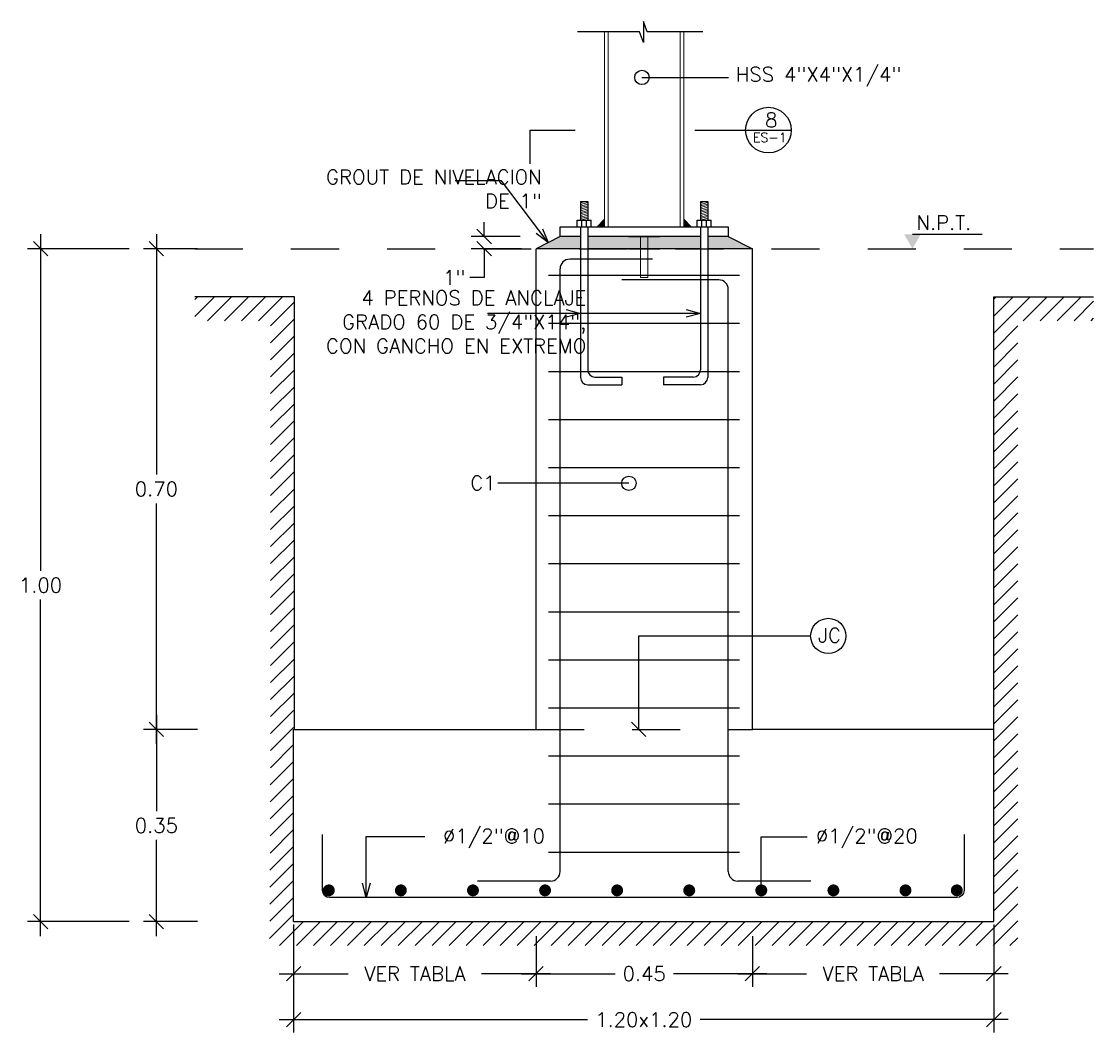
# Model space of a CAD drawing. Header units: metres. Extents: x -44 to 358, y -286 to 66.
# Drawn here: x 146.812 to 149.042, y 12.778 to 14.881 of the extents above; entities that cross this region are included whole.
import ezdxf

# ---------------------------------------------------------------- set-up
doc = ezdxf.new("R2010")
doc.units = ezdxf.units.M
doc.header["$LTSCALE"] = 0.3
doc.header["$PDMODE"] = 3
doc.linetypes.add('HIDDEN2', pattern=[4.7625, 3.175, -1.5875])
for name, color, linetype in [('ACERO', 5, 'Continuous'), ('BORDES', 7, 'Continuous'), ('BP', 3, 'Continuous'), ('DIMTEXTO', 4, 'Continuous'), ('HATCH MUROS', 8, 'Continuous'), ('SECCION', 1, 'Continuous'), ('Texto', 4, 'Continuous'), ('XREF1$0$MUROS', 1, 'Continuous')]:
    doc.layers.add(name, color=color, linetype=linetype)
doc.layers.add('MUROS', color=7, linetype='Continuous', lineweight=15)
doc.styles.add('RomanS', font='romans.shx')
doc.styles.add('SMPLEX', font='simplex.shx')
doc.dimstyles.new('D-15', dxfattribs={"dimscale": 0.15, "dimtxt": 0.2, "dimasz": 0.2, "dimexe": 0.18, "dimexo": 0.2, "dimgap": 0.1, "dimtad": 0, "dimtih": 1, "dimtoh": 1, "dimzin": 0, "dimdsep": 46, "dimtxsty": 'SMPLEX', "dimblk": 'OBLIQUE', "dimcen": 0.09, "dimdle": 0.2, "dimclrd": 4, "dimclre": 4, "dimclrt": 4, "dimadec": 0, "dimazin": 0, "dimtfac": 1, "dimtofl": 0, "dimtmove": 0, "dimatfit": 3, "dimldrblk": 'OPEN30', "dimfxl": 1, "dimtolj": 1, "dimtzin": 0, "dimarcsym": 0})
doc.dimstyles.new('DIM-15', dxfattribs={"dimscale": 0.15, "dimtxt": 0.2, "dimasz": 0.2, "dimexe": 0.2, "dimexo": 0.1, "dimgap": 0.1, "dimtad": 0, "dimtih": 1, "dimtoh": 1, "dimzin": 0, "dimdsep": 46, "dimtxsty": 'RomanS', "dimblk1": 'OBLIQUE', "dimblk2": 'OBLIQUE', "dimsah": 1, "dimcen": 0.09, "dimclrd": 4, "dimclre": 4, "dimclrt": 4, "dimadec": 0, "dimazin": 0, "dimtfac": 1, "dimtofl": 0, "dimtmove": 1, "dimatfit": 3, "dimldrblk": 'OBLIQUE', "dimfxl": 0.2, "dimfxlon": 1, "dimtolj": 1, "dimtzin": 0, "dimarcsym": 0})

# ---------------------------------------------------------------- blocks, each defined once
blk = doc.blocks.new('_OBLIQUE')
at = {"color": 0, "linetype": 'ByBlock'}
blk.add_line((-0.5, -0.5), (0.5, 0.5), dxfattribs=at)
blk = doc.blocks.new('_Open30')
at = {"color": 0, "lineweight": -2}
for p, q in [((-1, 0.268), (0, 0)), ((0, 0), (-1, -0.268)), ((0, 0), (-1, 0))]:
    blk.add_line(p, q, dxfattribs=at)
blk = doc.blocks.new('*D297')
at = {"layer": 'DEFPOINTS', "color": 0, "transparency": 16777216}
for p in [(147.2076, 13.4086), (147.0924, 13.0086), (147.2076, 13.0086)]:
    blk.add_point(p, dxfattribs=at)
at = {"layer": 'DIMTEXTO', "color": 4, "lineweight": -2, "transparency": 16777216}
for p, q in [((147.0924, 13.4386), (147.0924, 13.2386)), ((147.1776, 13.4086), (147.0654, 13.4086)), ((147.0924, 12.9786), (147.0924, 13.1786)), ((147.1776, 13.0086), (147.0654, 13.0086))]:
    blk.add_line(p, q, dxfattribs=at)
at = {"layer": 'DIMTEXTO', "color": 4, "lineweight": -2, "transparency": 16777216, "xscale": 0.03, "yscale": 0.03, "zscale": 0.03}
for p, rotation in [((147.0924, 13.4086), 90), ((147.0924, 13.0086), 270)]:
    blk.add_blockref('_OBLIQUE', p, dxfattribs=dict(at, rotation=rotation))
at = {"layer": 'DIMTEXTO', "color": 4, "transparency": 16777216, "insert": (147.0924, 13.2086), "char_height": 0.03, "attachment_point": 5, "style": 'SMPLEX'}
blk.add_mtext('\\A1;0.35', dxfattribs=at)
blk = doc.blocks.new('*D298')
at = {"layer": 'DEFPOINTS', "color": 0, "transparency": 16777216}
for p in [(147.3779, 13.0086), (147.8824, 13.0086), (147.8824, 12.9001)]:
    blk.add_point(p, dxfattribs=at)
at = {"layer": 'DIMTEXTO', "color": 4, "lineweight": -2, "transparency": 16777216}
for p, q in [((147.3779, 12.9786), (147.3779, 12.8731)), ((147.8824, 12.9786), (147.8824, 12.8731)), ((147.3479, 12.9001), (147.4916, 12.9001)), ((147.9124, 12.9001), (147.7687, 12.9001))]:
    blk.add_line(p, q, dxfattribs=at)
at = {"layer": 'DIMTEXTO', "color": 4, "lineweight": -2, "transparency": 16777216, "xscale": 0.03, "yscale": 0.03, "zscale": 0.03, "rotation": 180}
blk.add_blockref('_OBLIQUE', (147.3779, 12.9001), dxfattribs=at)
at = {"layer": 'DIMTEXTO', "color": 4, "lineweight": -2, "transparency": 16777216, "xscale": 0.03, "yscale": 0.03, "zscale": 0.03}
blk.add_blockref('_OBLIQUE', (147.8824, 12.9001), dxfattribs=at)
at = {"layer": 'DIMTEXTO', "color": 4, "transparency": 16777216, "insert": (147.6302, 12.9001), "char_height": 0.03, "attachment_point": 5, "style": 'SMPLEX'}
blk.add_mtext('\\A1;VER TABLA', dxfattribs=at)
blk = doc.blocks.new('*D299')
at = {"layer": 'DEFPOINTS', "color": 0, "transparency": 16777216}
for p in [(147.8824, 13.0086), (148.3324, 13.0086), (148.3324, 12.9001)]:
    blk.add_point(p, dxfattribs=at)
at = {"layer": 'DIMTEXTO', "color": 4, "lineweight": -2, "transparency": 16777216}
for p, q in [((147.8824, 12.9786), (147.8824, 12.8731)), ((148.3324, 12.9786), (148.3324, 12.8731)), ((147.8524, 12.9001), (148.0467, 12.9001)), ((148.3624, 12.9001), (148.1681, 12.9001))]:
    blk.add_line(p, q, dxfattribs=at)
at = {"layer": 'DIMTEXTO', "color": 4, "lineweight": -2, "transparency": 16777216, "xscale": 0.03, "yscale": 0.03, "zscale": 0.03, "rotation": 180}
blk.add_blockref('_OBLIQUE', (147.8824, 12.9001), dxfattribs=at)
at = {"layer": 'DIMTEXTO', "color": 4, "lineweight": -2, "transparency": 16777216, "xscale": 0.03, "yscale": 0.03, "zscale": 0.03}
blk.add_blockref('_OBLIQUE', (148.3324, 12.9001), dxfattribs=at)
at = {"layer": 'DIMTEXTO', "color": 4, "transparency": 16777216, "insert": (148.1074, 12.9001), "char_height": 0.03, "attachment_point": 5, "style": 'SMPLEX'}
blk.add_mtext('\\A1;0.45', dxfattribs=at)
blk = doc.blocks.new('*D300')
at = {"layer": 'DEFPOINTS', "color": 0, "transparency": 16777216}
for p in [(148.3324, 13.0086), (148.8349, 13.0086), (148.8349, 12.9001)]:
    blk.add_point(p, dxfattribs=at)
at = {"layer": 'DIMTEXTO', "color": 4, "lineweight": -2, "transparency": 16777216}
for p, q in [((148.3324, 12.9786), (148.3324, 12.8731)), ((148.8349, 12.9786), (148.8349, 12.8731)), ((148.3024, 12.9001), (148.4451, 12.9001)), ((148.8649, 12.9001), (148.7222, 12.9001))]:
    blk.add_line(p, q, dxfattribs=at)
at = {"layer": 'DIMTEXTO', "color": 4, "lineweight": -2, "transparency": 16777216, "xscale": 0.03, "yscale": 0.03, "zscale": 0.03, "rotation": 180}
blk.add_blockref('_OBLIQUE', (148.3324, 12.9001), dxfattribs=at)
at = {"layer": 'DIMTEXTO', "color": 4, "lineweight": -2, "transparency": 16777216, "xscale": 0.03, "yscale": 0.03, "zscale": 0.03}
blk.add_blockref('_OBLIQUE', (148.8349, 12.9001), dxfattribs=at)
at = {"layer": 'DIMTEXTO', "color": 4, "transparency": 16777216, "insert": (148.5837, 12.9001), "char_height": 0.03, "attachment_point": 5, "style": 'SMPLEX'}
blk.add_mtext('\\A1;VER TABLA', dxfattribs=at)
blk = doc.blocks.new('*D301')
at = {"layer": 'DEFPOINTS', "color": 0, "transparency": 16777216}
for p in [(147.3779, 13.0327), (148.8349, 13.0327), (148.8349, 12.8048)]:
    blk.add_point(p, dxfattribs=at)
at = {"layer": 'DIMTEXTO', "color": 4, "lineweight": -2, "transparency": 16777216}
for p, q in [((147.3779, 13.0027), (147.3779, 12.7778)), ((148.8349, 13.0027), (148.8349, 12.7778)), ((147.3479, 12.8048), (147.9893, 12.8048)), ((148.8649, 12.8048), (148.2236, 12.8048))]:
    blk.add_line(p, q, dxfattribs=at)
at = {"layer": 'DIMTEXTO', "color": 4, "lineweight": -2, "transparency": 16777216, "xscale": 0.03, "yscale": 0.03, "zscale": 0.03, "rotation": 180}
blk.add_blockref('_OBLIQUE', (147.3779, 12.8048), dxfattribs=at)
at = {"layer": 'DIMTEXTO', "color": 4, "lineweight": -2, "transparency": 16777216, "xscale": 0.03, "yscale": 0.03, "zscale": 0.03}
blk.add_blockref('_OBLIQUE', (148.8349, 12.8048), dxfattribs=at)
at = {"layer": 'DIMTEXTO', "color": 4, "transparency": 16777216, "insert": (148.1064, 12.8048), "char_height": 0.03, "attachment_point": 5, "style": 'SMPLEX'}
blk.add_mtext('\\A1;1.20x1.20', dxfattribs=at)
blk = doc.blocks.new('*D302')
at = {"layer": 'DEFPOINTS', "color": 0, "transparency": 16777216}
for p in [(147.8796, 14.434), (147.7744, 14.4086), (147.8824, 14.4086)]:
    blk.add_point(p, dxfattribs=at)
at = {"layer": 'MUROS', "color": 4, "lineweight": -2, "transparency": 16777216}
for p, q in [((147.7744, 14.434), (147.7744, 14.464)), ((147.8496, 14.434), (147.7474, 14.434)), ((147.8524, 14.4086), (147.7474, 14.4086)), ((147.7744, 14.4086), (147.7744, 14.3486)), ((147.7744, 14.3486), (147.7444, 14.3486))]:
    blk.add_line(p, q, dxfattribs=at)
at = {"layer": 'MUROS', "color": 4, "lineweight": -2, "transparency": 16777216, "xscale": 0.03, "yscale": 0.03, "zscale": 0.03}
for p, rotation in [((147.7744, 14.434), 270), ((147.7744, 14.4086), 90)]:
    blk.add_blockref('_OBLIQUE', p, dxfattribs=dict(at, rotation=rotation))
at = {"layer": 'MUROS', "color": 4, "transparency": 16777216, "insert": (147.7122, 14.3486), "char_height": 0.03, "attachment_point": 5, "style": 'SMPLEX', "bg_fill": 3, "box_fill_scale": 1.1, "bg_fill_color": 256, "bg_fill_true_color": 13158600, "bg_fill_transparency": 0}
blk.add_mtext('\\A1;1"', dxfattribs=at)
blk = doc.blocks.new('_DatumFilled')
at = {"color": 0, "linetype": 'ByBlock'}
blk.add_solid([(0, 0.577), (-1, 0), (0, -0.577)], dxfattribs=at)
blk = doc.blocks.new('*D303')
at = {"layer": 'DEFPOINTS', "color": 0, "transparency": 16777216}
for p in [(147.0924, 14.4086), (147.2076, 14.4086), (147.2076, 13.4086)]:
    blk.add_point(p, dxfattribs=at)
at = {"layer": 'DIMTEXTO', "color": 4, "lineweight": -2, "transparency": 16777216}
for p, q in [((147.0924, 14.4386), (147.0924, 13.9386)), ((147.1776, 14.4086), (147.0654, 14.4086)), ((147.0924, 13.3786), (147.0924, 13.8786)), ((147.1776, 13.4086), (147.0654, 13.4086))]:
    blk.add_line(p, q, dxfattribs=at)
at = {"layer": 'DIMTEXTO', "color": 4, "lineweight": -2, "transparency": 16777216, "xscale": 0.03, "yscale": 0.03, "zscale": 0.03}
for p, rotation in [((147.0924, 14.4086), 90), ((147.0924, 13.4086), 270)]:
    blk.add_blockref('_OBLIQUE', p, dxfattribs=dict(at, rotation=rotation))
at = {"layer": 'DIMTEXTO', "color": 4, "transparency": 16777216, "insert": (147.0924, 13.9086), "char_height": 0.03, "attachment_point": 5, "style": 'SMPLEX'}
blk.add_mtext('\\A1;0.70', dxfattribs=at)
blk = doc.blocks.new('*U59')
at = {"layer": 'ACERO'}
blk.add_line((-0.1988, 0), (0.1988, 0), dxfattribs=at)
blk = doc.blocks.new('*U60')
at = {"layer": 'DIMTEXTO', "color": 0, "linetype": 'ByBlock', "lineweight": -2}
for p in [(0, 1.2), (0, 1.1), (0, 1), (0, 0.9), (0, 0.8), (0, 0.7), (0, 0.6), (0, 0.5), (0, 0.4), (0, 0.3), (0, 0.2), (0, 0.1), (0, 0)]:
    blk.add_blockref('*U59', p, dxfattribs=at)
blk = doc.blocks.new('*D341')
at = {"layer": 'DEFPOINTS', "color": 0, "transparency": 16777216}
for p in [(146.8513, 14.4086), (147.0654, 14.4086), (147.0654, 13.0086)]:
    blk.add_point(p, dxfattribs=at)
at = {"layer": 'DIMTEXTO', "color": 4, "lineweight": -2, "transparency": 16777216}
for p, q in [((146.8513, 14.4386), (146.8513, 13.7386)), ((147.0354, 14.4086), (146.8243, 14.4086)), ((146.8513, 12.9786), (146.8513, 13.6786)), ((147.0354, 13.0086), (146.8243, 13.0086))]:
    blk.add_line(p, q, dxfattribs=at)
at = {"layer": 'DIMTEXTO', "color": 4, "lineweight": -2, "transparency": 16777216, "xscale": 0.03, "yscale": 0.03, "zscale": 0.03}
for p, rotation in [((146.8513, 14.4086), 90), ((146.8513, 13.0086), 270)]:
    blk.add_blockref('_OBLIQUE', p, dxfattribs=dict(at, rotation=rotation))
at = {"layer": 'DIMTEXTO', "color": 4, "transparency": 16777216, "insert": (146.8513, 13.7086), "char_height": 0.03, "attachment_point": 5, "style": 'SMPLEX'}
blk.add_mtext('\\A1;1.00', dxfattribs=at)

msp = doc.modelspace()

# ---------------------------------------------------------------- hatches: boundary and pattern name
at = {"layer": 'HATCH MUROS', "lineweight": 0}
h = msp.add_hatch(dxfattribs=at)
h.set_pattern_fill('ANSI31', color=256, scale=0.001, angle=150, style=0)
h.set_pattern_definition([(195, (123938.3981173, 617892.500958), (0.0008217504682, -0.003066814498468), [])])
h.paths.add_polyline_path([(147.9749077, 14.4676904), (147.9899077, 14.4676904), (147.9899077, 14.507043), (147.9749077, 14.507043)])
h = msp.add_hatch(dxfattribs=at)
h.set_pattern_fill('ANSI31', color=256, scale=0.001, angle=150, style=0)
h.set_pattern_definition([(195, (123948.287353, 617892.523432), (0.0008217504682, -0.003066814498468), [])])
h.paths.add_polyline_path([(148.2396012, 14.507043), (148.2246012, 14.507043), (148.2246012, 14.4676904), (148.2396012, 14.4676904)])
for points in [[(148.0096756, 14.4540404), (148.0246077, 14.4540404), (148.0246077, 14.4702418)], [(148.2051398, 14.4540404), (148.1902077, 14.4540404), (148.1902077, 14.4702418)]]:
    msp.add_hatch(color=256, dxfattribs=at).paths.add_polyline_path(points)
at = {"layer": 'HATCH MUROS'}
h = msp.add_hatch(dxfattribs=at)
h.set_pattern_fill('AR-CONC', color=256, scale=0.002)
h.set_pattern_definition([(50, (-3.484569, 5.192745), (0.01434520365, -0.0012550427), [0.0015, -0.0165]), (355, (-3.484569, 5.192745), (-0.0027750267, 0.0150438427), [0.0012, -0.0132]), (100.451444, (-3.483373, 5.192641), (0.0115701769, 0.0137887998), [0.0012748038, -0.0140228422]), (46.1842, (-3.484569, 5.196745), (0.0213448266, -0.0033103856), [0.00225, -0.02475]), (96.635635, (-3.48279, 5.19647), (0.018693239, 0.019482372), [0.0019122068, -0.0210342752]), (351.184164, (-3.484569, 5.196745), (0.018693239, 0.019482372), [0.0018, -0.0198]), (21, (-3.482569, 5.195745), (0.011938141, -0.0080523778), [0.0015, -0.0165]), (326, (-3.482569, 5.195745), (0.0048663066, 0.0145030009), [0.0012, -0.0132]), (71.451445, (-3.481574, 5.195074), (0.0168044475, 0.006450623), [0.0012748038, -0.0140228422]), (37.5, (-3.484569, 5.1927454), (0.0002431971, 0.00665787708), [0, -0.01304, 0, -0.0134, 0, -0.01325]), (7.5, (-3.484569, 5.1927454), (0.00526139075, 0.00788823424), [0, -0.00764, 0, -0.01274, 0, -0.00505]), (327.5, (-3.489029, 5.1927454), (0.01067644872, -0.00045109743), [0, -0.005, 0, -0.0156, 0, -0.0207]), (317.5, (-3.491029, 5.192745), (0.0116637234, 0.00200209965), [0, -0.0065, 0, -0.01036, 0, -0.0147])])
h.paths.add_polyline_path([(147.9749077, 14.4340404), (147.9324077, 14.4340404), (147.8824077, 14.4086404), (147.9749077, 14.4086404)])
h.paths.add_polyline_path([(148.2246012, 14.4340404), (148.0899077, 14.4340404), (147.9899077, 14.4340404), (147.9899077, 14.4086404), (148.2246012, 14.4086404)])
h.paths.add_polyline_path([(148.2824077, 14.4340404), (148.2396012, 14.4340404), (148.2396012, 14.4086404), (148.3324077, 14.4086404)])
h = msp.add_hatch(dxfattribs=at)
h.set_pattern_fill('ANSI31', color=256, scale=0.2)
h.set_pattern_definition([(45, (-3.48457, 6.092745), (-0.0176776695, 0.0176776695), [])])
h.paths.add_polyline_path([(147.3799077, 14.3086404), (147.172398, 14.3086404), (147.172398, 14.2586404), (147.3299077, 14.2586404), (147.3299077, 13.4086404), (147.3279077, 12.9586404), (148.8849077, 12.9586404), (148.8849077, 13.4086404), (148.8849077, 14.2586404), (149.0424175, 14.2586404), (149.0424175, 14.3086404), (148.8349077, 14.3086404), (148.8349077, 13.4086404), (148.8349077, 13.0086404), (147.3779077, 13.0086404), (147.3779077, 13.4086404)])

# ---------------------------------------------------------------- linework, layer by layer
at = {"layer": 'ACERO'}
for p, q in [((147.9324077, 13.1129067), (147.9324077, 14.3667978)), ((148.1249077, 14.3867978), (147.9524077, 14.3867978)), ((148.2624077, 14.3437648), (148.0610251, 14.3437648)), ((148.2824077, 13.1129067), (148.2824077, 14.3237648)), ((147.9124077, 13.0929067), (147.7604279, 13.0929067)), ((148.4543876, 13.0929067), (148.3024077, 13.0929067))]:
    msp.add_line(p, q, dxfattribs=at)
msp.add_lwpolyline([(148.7728572, 13.1896692), (148.7728572, 13.0736404, -0.414213562), (148.7578572, 13.0586404), (147.4529077, 13.0586404, -0.414213562), (147.4379077, 13.0736404), (147.4379077, 13.1896692)], format="xyb", dxfattribs=at)
at = {"layer": 'ACERO', "linetype": 'Continuous', "ltscale": 0.3, "const_width": 0.0123825}
for points in [[(147.4572876, 13.0736404, 1), (147.4449051, 13.0736404, 1)], [(147.6072876, 13.0736404, 1), (147.5949051, 13.0736404, 1)], [(147.7572876, 13.0736404, 1), (147.7449051, 13.0736404, 1)], [(147.9072876, 13.0736404, 1), (147.8949051, 13.0736404, 1)], [(148.0572876, 13.0736404, 1), (148.0449051, 13.0736404, 1)], [(148.2072876, 13.0736404, 1), (148.1949051, 13.0736404, 1)], [(148.3572876, 13.0736404, 1), (148.3449051, 13.0736404, 1)], [(148.5072876, 13.0736404, 1), (148.4949051, 13.0736404, 1)], [(148.6572876, 13.0736404, 1), (148.6449051, 13.0736404, 1)], [(148.7641104, 13.0736404, 1), (148.7517279, 13.0736404, 1)]]:
    msp.add_lwpolyline(points, format="xyb", close=True, dxfattribs=at)
at = {"layer": 'ACERO'}
for centre, start, end in [((147.9524077, 14.3667978), 90, 180), ((148.2624077, 14.3237648), 0, 90), ((147.9124077, 13.1129067), 270, 0), ((148.3024077, 13.1129067), 180, 270)]:
    msp.add_arc(centre, 0.02, start, end, dxfattribs=at)
at = {"layer": 'BORDES', "color": 1}
for p, q in [((147.9324077, 14.4340404), (147.8824077, 14.4086404)), ((148.2824077, 14.4340404), (148.3324077, 14.4086404)), ((147.8824077, 13.4086404), (147.8824077, 14.4086404)), ((147.9749077, 14.4086404), (147.8824077, 14.4086404)), ((148.1249077, 14.4086404), (147.9899077, 14.4086404)), ((148.0749077, 14.4086404), (148.1399077, 14.4086404)), ((148.2246012, 14.4086404), (148.0899077, 14.4086404)), ((148.3324077, 14.4086404), (148.2396012, 14.4086404)), ((148.3324077, 13.4086404), (148.3324077, 14.4086404)), ((147.3779077, 13.0086404), (147.3779077, 13.4086404)), ((147.3779077, 13.4086404), (147.8824077, 13.4086404)), ((148.8349077, 13.0086404), (148.8349077, 13.4086404)), ((147.3779077, 13.0086404), (148.8349077, 13.0086404))]:
    msp.add_line(p, q, dxfattribs=at)
for points in [[(147.9749077, 14.4340404), (147.9324077, 14.4340404), (147.9324077, 14.4540404), (148.2824077, 14.4540404), (148.2824077, 14.4340404), (148.2396012, 14.4340404)], [(148.1249077, 14.4340404), (147.9899077, 14.4340404)], [(148.0749077, 14.4340404), (148.1399077, 14.4340404)], [(148.2246012, 14.4340404), (148.0899077, 14.4340404)]]:
    msp.add_lwpolyline(points, dxfattribs=at)
at = {"layer": 'BP'}
msp.add_lwpolyline([(148.2295574, 14.859584), (148.1137809, 14.859584), (148.1057559, 14.8813978), (148.1057559, 14.8377703), (148.097731, 14.859584), (147.9688385, 14.859584)], dxfattribs=at)
msp.add_lwpolyline([(148.2295574, 14.859584), (148.1137809, 14.859584), (148.1057559, 14.8813978), (148.1057559, 14.8377703), (148.097731, 14.859584), (147.9688385, 14.859584)], dxfattribs=at)
at = {"layer": 'DIMTEXTO', "color": 2, "lineweight": 0}
for p, q in [((148.0246077, 14.859584), (148.0246077, 14.4540404)), ((148.0326077, 14.859584), (148.0326077, 14.4540404)), ((148.1822077, 14.8590045), (148.1822077, 14.4540404)), ((148.1902077, 14.8590045), (148.1902077, 14.4540404))]:
    msp.add_line(p, q, dxfattribs=at)
at = {"layer": 'DIMTEXTO', "color": 6}
for p, q in [((147.8699093, 14.5850714), (147.8699093, 14.6552491)), ((147.8699093, 14.6552491), (147.9635594, 14.6552491)), ((148.2125109, 14.6552491), (148.3183388, 14.6552491)), ((147.9749077, 14.507043), (147.9749077, 14.4676904)), ((147.9749077, 14.507043), (147.9899077, 14.507043)), ((147.9899077, 14.507043), (147.9899077, 14.4676904)), ((148.2246012, 14.507043), (148.2246012, 14.4676904)), ((148.2246012, 14.507043), (148.2396012, 14.507043)), ((148.2396012, 14.507043), (148.2396012, 14.4676904)), ((147.9749077, 14.4909339), (147.9749077, 14.4676904)), ((147.9899077, 14.4856154), (147.9899077, 14.4676904)), ((148.2246012, 14.4909339), (148.2246012, 14.4676904)), ((148.2396012, 14.4856154), (148.2396012, 14.4676904)), ((147.9677489, 14.4540404), (147.9677489, 14.4676904)), ((147.9677489, 14.4676904), (147.9970665, 14.4676904)), ((147.9775783, 14.4540404), (147.9775783, 14.4676904)), ((147.9872371, 14.4540404), (147.9872371, 14.4676904)), ((147.9970665, 14.4540404), (147.9970665, 14.4676904)), ((148.2174424, 14.4540404), (148.2174424, 14.4676904)), ((148.2174424, 14.4676904), (148.2467599, 14.4676904)), ((148.2272718, 14.4540404), (148.2272718, 14.4676904)), ((148.2369306, 14.4540404), (148.2369306, 14.4676904)), ((148.2467599, 14.4540404), (148.2467599, 14.4676904)), ((147.9677489, 14.4540404), (147.9970665, 14.4540404)), ((147.9749077, 14.4540404), (147.9749077, 14.1406348)), ((147.9899077, 14.4540404), (147.9899077, 14.1566116)), ((148.2174424, 14.4540404), (148.2467599, 14.4540404)), ((148.2246012, 14.4540404), (148.2246012, 14.1566116)), ((148.2396012, 14.4540404), (148.2396012, 14.1406348)), ((147.9899077, 14.1256348), (148.0605398, 14.1256348)), ((148.0049077, 14.1416116), (148.0605398, 14.1416116)), ((148.0605398, 14.1416116), (148.0605398, 14.1256348)), ((148.2096012, 14.1416116), (148.1478505, 14.1416116)), ((148.1478505, 14.1416116), (148.1478505, 14.1256348)), ((148.2246012, 14.1256348), (148.1478505, 14.1256348))]:
    msp.add_line(p, q, dxfattribs=at)
at = {"layer": 'DIMTEXTO'}
for p, q in [((148.3183388, 14.6552491), (148.4133519, 14.6552491)), ((148.6655756, 14.4386404), (148.8104665, 14.4386404))]:
    msp.add_line(p, q, dxfattribs=at)
at = {"layer": 'DIMTEXTO', "color": 2, "lineweight": 0}
msp.add_lwpolyline([(148.0999077, 14.4340404), (148.1149077, 14.4340404), (148.1149077, 14.3489566), (148.0999077, 14.3489566)], close=True, dxfattribs=at)
at = {"layer": 'DIMTEXTO'}
msp.add_lwpolyline([(148.3510964, 13.0736404), (148.3510964, 13.1852853), (148.4466024, 13.1852853)], dxfattribs=at)
at = {"layer": 'DIMTEXTO', "color": 1}
msp.add_circle((148.3658454, 14.6552491), 0.0475066, dxfattribs=at)
at = {"layer": 'DIMTEXTO', "color": 6}
for centre, start, end in [((148.0049077, 14.1566116), 180, 270), ((148.2096012, 14.1566116), 270, 0), ((147.9899077, 14.1406348), 180, 270), ((148.2246012, 14.1406348), 270, 0)]:
    msp.add_arc(centre, 0.015, start, end, dxfattribs=at)
at = {"layer": 'HATCH MUROS'}
for p, q in [((147.3799077, 14.3086404), (147.172398, 14.3086404)), ((147.3799077, 13.4086404), (147.3799077, 14.3086404)), ((148.8349077, 14.3086404), (149.0424175, 14.3086404)), ((148.8349077, 13.4086404), (148.8349077, 14.3086404))]:
    msp.add_line(p, q, dxfattribs=at)
at = {"layer": 'HATCH MUROS', "lineweight": 0, "flags": 128}
for points in [[(148.0096756, 14.4540404), (148.0246077, 14.4540404), (148.0246077, 14.4702418), (148.0096756, 14.4540404)], [(148.2051398, 14.4540404), (148.1902077, 14.4540404), (148.1902077, 14.4702418), (148.2051398, 14.4540404)]]:
    msp.add_lwpolyline(points, dxfattribs=at)
at = {"layer": 'SECCION'}
msp.add_line((148.8349077, 13.4086404), (148.3324077, 13.4086404), dxfattribs=at)
at = {"layer": 'Texto', "color": 1}
msp.add_circle((148.4903445, 13.6030201), 0.0365938, dxfattribs=at)
at = {"layer": 'XREF1$0$MUROS', "color": 8, "linetype": 'HIDDEN2', "ltscale": 0.02}
msp.add_line((147.8824077, 13.4086404), (148.3324077, 13.4086404), dxfattribs=at)

# ---------------------------------------------------------------- block references
at = {"layer": 'DIMTEXTO', "xscale": 0.03, "yscale": 0.03, "zscale": 0.03, "rotation": 89.99999999999999}
msp.add_blockref('_DatumFilled', (148.6655756, 14.4386404), dxfattribs=at)
at = {"layer": 'DIMTEXTO'}
msp.add_blockref('*U60', (148.1069207, 13.153401), dxfattribs=at)

# ---------------------------------------------------------------- texts
at = {"layer": 'DIMTEXTO', "color": 4, "attachment_point": 4, "style": 'SMPLEX'}
for s, insert, char_height in [('\\A1;HSS 4"X4"X1/4"', (148.2979533, 14.766292), 0.03), ('\\A1;8', (148.3590137, 14.6763889), 0.03), ('\\A1;ES-1', (148.3337038, 14.6400317), 0.0192), ('\\A1;\\pxqr;GROUT DE NIVELACION\\PDE 1"', (147.4455269, 14.5326403), 0.03), ('\\A1;N.P.T.', (148.6737202, 14.462699), 0.03), ('\\A1;%%C1/2"@10', (147.6886461, 13.1817825), 0.03), ('\\A1;%%C1/2"@20', (148.464618, 13.1817825), 0.03)]:
    msp.add_mtext(s, dxfattribs=dict(at, insert=insert, char_height=char_height))
at = {"layer": 'DIMTEXTO', "color": 4, "lineweight": 0, "char_height": 0.03, "attachment_point": 4, "style": 'SMPLEX'}
for s, insert in [('\\A1;C1', (147.7454459, 13.9213704)), ('\\A1;JC', (148.4692633, 13.604054))]:
    msp.add_mtext(s, dxfattribs=dict(at, insert=insert))

# ---------------------------------------------------------------- dimensions: what is measured, and where the dimension line sits
at = {"layer": 'DIMTEXTO'}
for base, p1, p2, angle, text, picture, middle in [((146.8513155, 14.4086404), (147.06538, 13.0086404), (147.06538, 14.4086404), 270, '1.00', '*D341', (146.8513155, 13.7086404)), ((147.09238, 14.4086404), (147.2076439, 13.4086404), (147.2076439, 14.4086404), 270, '0.70', '*D303', (147.09238, 13.9086404)), ((147.09238, 13.0086404), (147.2076439, 13.4086404), (147.2076439, 13.0086404), 90, '0.35', '*D297', (147.09238, 13.2086404))]:
    dim = msp.add_linear_dim(base=base, p1=p1, p2=p2, angle=angle, text=text, dimstyle='D-15', dxfattribs=at)
    dim.commit()
    dim.dimension.update_dxf_attribs({"geometry": picture, "text_midpoint": middle})
for base, p1, p2, text, picture, middle in [((148.8349077, 12.804826), (147.3779077, 13.0327016), (148.8349077, 13.0327016), '1.20x1.20', '*D301', (148.1064077, 12.804826)), ((147.8824077, 12.9000837), (147.3779077, 13.0086404), (147.8824077, 13.0086404), 'VER TABLA', '*D298', (147.6301577, 12.9000837)), ((148.3324077, 12.9000837), (147.8824077, 13.0086404), (148.3324077, 13.0086404), '0.45', '*D299', (148.1074077, 12.9000837)), ((148.8349077, 12.9000837), (148.3324077, 13.0086404), (148.8349077, 13.0086404), 'VER TABLA', '*D300', (148.5836577, 12.9000837))]:
    dim = msp.add_linear_dim(base=base, p1=p1, p2=p2, text=text, dimstyle='D-15', dxfattribs=at)
    dim.commit()
    dim.dimension.update_dxf_attribs({"geometry": picture, "text_midpoint": middle})

# ---------------------------------------------------------------- leaders
at = {"layer": 'DIMTEXTO', "lineweight": 0}
msp.add_leader([(148.1027421, 14.7648907), (148.283017, 14.7648907)], dimstyle='D-15', override={"dimldrblk": 'DotBlank'}, dxfattribs=at)
at = {"layer": 'DIMTEXTO', "linetype": 'Continuous'}
msp.add_leader([(148.0755633, 13.9204639), (147.8027954, 13.9204639)], dimstyle='D-15', override={"dimldrblk": 'DotBlank'}, dxfattribs=at)
at = {"layer": 'DIMTEXTO'}
msp.add_leader([(147.5290578, 13.0586404), (147.5290578, 13.1854244), (147.6507726, 13.1854244)], dimstyle='D-15', override={"dimgap": 0.1, "dimtad": 0}, dxfattribs=at)
at = {"layer": 'MUROS'}
for points in [[(148.2246012, 14.2739044), (147.7813086, 14.2739044)], [(147.9749077, 14.2739044), (147.7813086, 14.2739044)]]:
    msp.add_leader(points, dimstyle='D-15', override={"dimtfill": 1}, dxfattribs=at)
at = {"layer": 'Texto'}
msp.add_leader([(148.0959761, 13.4086404), (148.0959761, 13.6030201), (148.4537507, 13.6030201)], dimstyle='DIM-15', override={"dimgap": 0.1, "dimtad": 0}, dxfattribs=at)

# ---------------------------------------------------------------- next in the draw order: dimensions: what is measured, and where the dimension line sits
at = {"layer": 'MUROS'}
dim = msp.add_linear_dim(base=(147.7743634, 14.4086404), p1=(147.8795978, 14.4340404), p2=(147.8824077, 14.4086404), angle=90, text='1"', dimstyle='D-15', override={"dimtfill": 1}, dxfattribs=at)
dim.commit()
dim.dimension.update_dxf_attribs({"geometry": '*D302', "text_midpoint": (147.7122206, 14.3486404)})

# ---------------------------------------------------------------- next in the draw order: linework, layer by layer
at = {"layer": 'XREF1$0$MUROS', "color": 8, "linetype": 'HIDDEN2', "ltscale": 0.001}
msp.add_line((147.172398, 14.4086404), (149.0424175, 14.4086404), dxfattribs=at)

# ---------------------------------------------------------------- next in the draw order: texts
at = {"layer": 'DIMTEXTO', "color": 4, "lineweight": 0, "insert": (147.4454657, 14.2563337), "char_height": 0.03, "attachment_point": 4, "style": 'SMPLEX'}
msp.add_mtext('\\A1;\\pxqr;4 PERNOS DE ANCLAJE\\PGRADO 60 DE 3/4"X14",\\PCON GANCHO EN EXTREMO', dxfattribs=at)

# ---------------------------------------------------------------- next in the draw order: leaders
at = {"layer": 'MUROS'}
msp.add_leader([(147.9074077, 14.4213404), (147.81054, 14.5497502), (147.713834, 14.5497502)], dimstyle='D-15', override={"dimgap": 0.1, "dimtad": 0, "dimtfill": 1}, dxfattribs=at)

doc.saveas('drawing.dxf')
